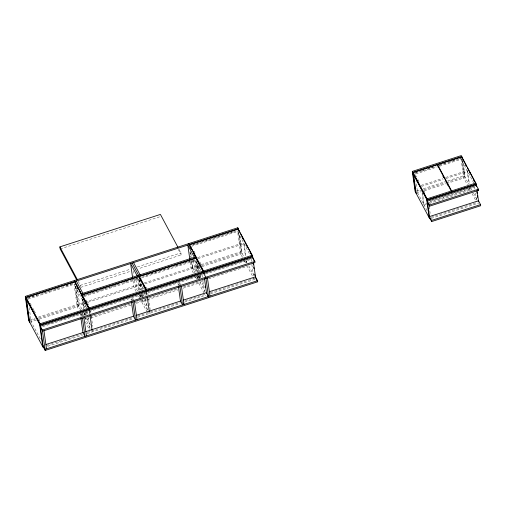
<?xml version="1.0" encoding="UTF-8"?>
<svg xmlns="http://www.w3.org/2000/svg" width="506" height="506" viewBox="0 0 506 506"><rect width="100%" height="100%" fill="white"/><g stroke="black" fill="none" stroke-linecap="round" stroke-linejoin="round"><path stroke-width="0.38" stroke-dasharray="2.53 1.9" d="M60.163 248.952L160.693 216.486M27.488 298.154L40.119 294.075M43.092 293.113L52.01 290.235M54.983 289.274L59.442 287.838M66.128 285.675L73.56 283.278M193.184 244.645L230.338 232.646M231.078 232.406L234.05 231.444M415.243 172.932L418.215 171.97M421.188 171.009L424.161 170.048M427.127 169.093L430.1 168.131M430.846 167.891L433.819 166.929M439.018 165.247L445.704 163.09M448.677 162.129L451.649 161.174M452.396 160.933L455.368 159.972M458.335 159.01L461.308 158.049M27.722 298.211L73.44 283.442M191.938 245.176L236.157 230.894M414.699 173.235L435.963 166.366M439.221 165.317L461.213 158.207M28.02 299.141L74.831 284.024M191.483 246.352L237.554 231.476L249.907 254.581M415.768 173.919L438.803 166.48M439.55 166.24L461.839 159.042M78.196 281.209L80.397 285.327L130.662 269.091M137.417 266.909L180.933 252.861L181.218 254.923L138.454 268.73M80.688 287.389L130.2 271.399M197.479 257.605L243.576 242.716L245.435 255.979M421.017 185.411L442.579 178.447M445.552 177.486L467.114 170.522L468.98 183.804M82.105 296.023L117.771 284.505M124.457 282.348L128.916 280.906M131.889 279.945L138.574 277.788M146.006 275.384L164.583 269.388M167.556 268.427L172.015 266.985M174.987 266.029L193.558 260.027M198.004 258.591L244.101 243.709M421.549 186.398L443.111 179.434M446.083 178.479L467.645 171.515L469.397 184.007M83.825 295.599L138.467 277.952M142.534 276.637L194.184 259.957M84.116 296.535L138.359 279.015L143.672 288.932M141.332 278.053L195.575 260.539L200.888 270.457M416.596 190.926L420.315 189.725M423.288 188.77L447.064 181.091M447.804 180.851L464.154 175.569L468.841 184.342M415.641 192.394L420.84 190.718M423.813 189.756L445.362 182.799M446.102 182.558L464.679 176.556L462.49 160.933M416.166 193.387L421.371 191.704M424.344 190.743L445.887 183.786M446.634 183.545L465.21 177.549L462.693 159.58M30.132 319.786L35.331 318.11M38.304 317.148L84.42 302.259M85.166 302.012L141.256 283.898M144.248 282.936L200.287 264.834M201.034 264.594L241.153 251.64L244.025 257.016M29.177 321.253L35.116 319.337M38.835 318.135L84.945 303.246M87.936 302.278L141.788 284.891M144.779 283.923L200.812 265.821M201.559 265.587L241.685 252.627L238.876 232.608M29.702 322.246L36.388 320.083M39.36 319.128L78.74 306.408L76.008 286.908M199.117 267.535L193.172 269.451L191.97 260.875M202.084 266.573L242.21 253.614L239.477 234.114M42.694 326.61L202.413 275.03M205.398 274.062L250.723 259.426M430.423 201.388L474.261 187.233M428.108 202.716L423.648 204.158L422.112 193.222M428.854 202.476L469.745 189.269M426.406 204.424L424.173 205.145L422.421 192.647M429.379 203.463L470.27 190.256L470.055 188.694M85.28 318.647L88.993 317.445M89.733 317.205L129.859 304.245M135.058 302.569L141.75 300.406M176.67 289.128L142.49 300.166L148.669 311.74M183.355 286.972L199.706 281.69L204.822 291.279M203.406 280.495L201.173 281.216L204.443 287.332M208.611 278.812L247.276 266.327L253.81 278.566M131.13 304.998L85.805 319.634L85.584 318.072M136.329 303.315L146.734 299.957M147.474 299.716L177.941 289.875M183.14 288.199L200.231 282.677L200.015 281.121M431.093 217.245L477.164 202.362M431.251 218.371L478.802 203.007M46.489 345.522L82.149 334.004M87.355 332.322L133.122 317.521M137.619 316.073L180.364 302.265M185.436 300.646L205.86 294.03M210.325 292.588L255.65 277.952M47.76 346.268L82.68 334.991M87.14 333.549L133.204 318.672M137.664 317.23L180.016 303.556M184.475 302.114L206.024 295.156M210.483 293.714L255.062 279.318M473.812 183.071L461.111 159.276L463.736 178.023L467.367 184.823M471.016 188.422L472.104 190.465M473.559 193.184L477.917 201.344M469.182 188.219L470.637 190.939M472.085 193.659L476.443 201.818M415.375 174.842L416.463 176.879M417.918 179.598L419.006 181.641M423.724 190.477L425.54 193.88M427.077 210.585L417.64 192.906L415.995 181.192M246.201 261.09L246.928 262.45M248.743 265.852L253.462 274.688M242.551 257.491L240.742 254.088L237.567 231.47M244.366 260.887L245.461 262.93M194.013 251.115L195.101 253.152M199.819 261.994L200.907 264.031M196.094 271.697L194.639 268.977L193.33 259.616M198.637 276.453L199.725 278.496M194.987 272.854L192.116 267.478L191.141 260.546M196.802 276.251L198.814 280.02M193.349 273.019L191.173 268.939L190.092 261.241M195.525 277.098L197.34 280.495M198.763 283.151L204.411 293.739M179.099 249.426L180.933 252.861M178.289 249.426L181.218 254.923M181.097 285.669L179.39 282.462L179.706 284.726M179.63 286.143L177.916 282.936L178.238 285.201M146.266 287.326L146.974 288.648M139.08 290.545L136.898 286.466L135.823 278.768M143.071 298.021L141.256 294.625L141.642 296.87M147.316 305.972L144.488 300.678L144.273 299.122M137.607 291.02L135.431 286.94L134.349 279.242M139.782 295.099L140.877 297.136M149.023 312.404L149.555 313.391M136.133 291.494L133.957 287.414L132.876 279.717M138.676 296.257L140.13 298.976M147.202 312.221L141.547 301.633L141.326 300.071M134.103 300.842L132.395 297.642L132.711 299.906M132.635 301.317L130.921 298.116L131.237 300.381M85.868 299.843L86.931 301.829M87.285 302.493L89.05 305.801M86.804 308.059L74.097 284.258L77.273 306.883L78.721 309.602M81.864 309.021L79.689 304.941L77.418 288.774M84.04 313.1L85.856 316.503M87.279 319.159L90.454 325.111M80.758 310.178L77.69 304.429L74.989 285.182M82.573 313.575L90.751 328.9M91.814 330.88L92.339 331.873M82.908 315.877L81.883 313.954L82.2 316.218M81.264 314.359L82.351 316.402M85.255 321.841L89.979 330.677M81.434 316.351L80.41 314.428L80.726 316.693M30.183 303.227L31.271 305.27M32.719 307.99L33.807 310.026M34.174 310.709L35.622 313.423M38.532 318.862L40.347 322.265M40.246 338.767L31.176 321.772L28.987 306.168M474.615 186.872L474.944 189.219M475.495 193.121L476.475 200.155M461.997 160.187L464.154 175.569M429.177 206.448L430.378 215.044M251.071 259.066L251.4 261.406M251.836 264.524L253.481 276.225M244.208 244.487L245.853 256.188M246.511 260.868L246.726 262.424M246.087 260.66L246.416 263M238.452 232.387L241.153 251.64M202.033 274.903L202.362 277.244M202.906 281.14L204.437 292.063M199.098 266.396L199.756 271.077M200.408 275.757L200.629 277.313M198.681 266.188L199.446 271.646M199.99 275.549L200.319 277.889M197.606 263.955L198.592 270.976M199.25 275.656L199.573 277.996M196.973 262.19L198.301 271.678M198.94 276.232L199.275 278.61M196.48 261.45L197.991 272.228M198.529 276.08L198.852 278.389M195.588 260.533L197.232 272.234M197.776 276.131L198.105 278.471M194.683 259.616L196.41 271.937M197.055 276.554L197.384 278.869M190.876 253.07L191.527 257.75M190.269 251.52L191.129 257.68M191.546 260.666L192.641 268.465M189.952 252.077L190.711 257.465M147.872 293.208L148.087 294.77M148.637 298.666L150.168 309.59M146.601 292.335L147.037 295.453M146.291 292.904L146.62 295.245M144.817 293.379L145.146 295.719M145.583 298.837L147.227 310.539M142.521 286.643L142.958 289.761M143.615 294.441L143.831 295.997M141.383 284.075L142.135 289.464M142.787 294.081L143.109 296.396M139.953 279.312L141.376 289.457M142.142 294.916L142.363 296.478M142.8 299.596L143.021 301.152M139.65 279.888L141.085 290.159M141.724 294.707L141.952 296.32M139.264 279.926L140.668 289.938M138.378 279.008L139.909 289.932M140.56 294.612L140.889 296.952M137.468 278.091L139.194 290.412M139.846 295.036L140.168 297.345M133.16 270.773L133.812 275.39M90.549 310.905L90.878 313.246M91.314 316.364L92.737 326.509M89.385 310.81L89.821 313.929M89.189 312.164L89.404 313.72M87.608 311.854L87.936 314.194M88.373 317.319L90.011 329.02M85.198 304.34L85.742 308.236M86.292 312.139L86.621 314.479M84.059 301.778L84.926 307.939M85.571 312.563L85.894 314.871M83.073 300.134L84.274 308.711M84.932 313.391L85.147 314.953M82.541 299.141L83.876 308.635M84.508 313.182L84.736 314.795M80.397 285.327L80.593 286.7M82.048 298.407L83.452 308.413M84.104 313.037L84.426 315.346M75.514 286.168L78.215 305.415"/><path stroke-width="0.76" d="M76.653 279.837L60.163 248.952L59.872 246.89L160.408 214.417L177.998 247.364M26.002 298.635L40.126 325.086L43.301 347.711L28.646 320.266L25.3 296.396L237.807 227.77L238.661 231.065M413.01 173.647L427.134 200.104L429.765 218.845L415.116 191.407L412.308 171.407L461.352 155.57L462.092 158.1M25.3 296.396L25.825 297.383L238.339 228.756M412.308 171.407L412.839 172.401L461.877 156.563M26.065 297.566L74.78 281.836L88.79 308.065L88.942 309.191L40.233 324.922L26.223 298.692L26.065 297.566L40.075 323.802L40.233 324.922M189.693 245.897L189.535 244.777L238.25 229.041L252.254 255.277L252.412 256.403L203.697 272.133L193.381 252.804M413.079 172.584L427.083 198.814L451.276 191.002L451.434 192.122L427.241 199.94L413.238 173.703L413.079 172.584L437.273 164.766L451.763 192.021L475.956 184.203L475.798 183.083L461.788 156.847L437.595 164.665L437.753 165.785M195.828 256.833L81.403 293.784L81.618 295.327M74.338 280.558L81.928 294.777L196.36 257.82L196.682 260.128M88.904 308.401L82.326 296.08L82.168 294.954L139.055 276.586L146.487 290.608L203.374 272.241L203.216 271.115L146.329 289.483L139.384 276.478L196.271 258.104M40.075 323.802L88.79 308.065M89.113 307.964L146 289.59L146.158 290.716L89.271 309.084L89.113 307.964L82.168 294.954M189.535 244.777L203.545 271.007L252.254 255.277M437.595 164.665L451.605 190.895L475.798 183.083M40.126 325.086L252.633 256.46L252.962 258.8M427.134 200.104L476.178 184.266L476.507 186.606M254.847 261.425L252.791 257.579L40.284 326.212L42.34 330.057L254.847 261.425L255.005 262.551L42.498 331.183L40.442 327.338M478.385 189.231L476.336 185.386L427.292 201.224L429.347 205.069L478.385 189.231L478.543 190.357L429.505 206.195L427.45 202.349M45.983 344.491L83.477 332.379M85.723 331.658L133.717 316.155M135.962 315.428L180.958 300.899M183.204 300.172L206.448 292.664L208.504 296.51M209.421 291.709L255.492 276.826L257.541 280.672L257.699 281.798L45.192 350.43L43.143 346.585M480.542 204.601L478.493 200.762L429.449 216.6L431.504 220.439L480.542 204.601L480.7 205.727L431.662 221.565L429.607 217.725M257.541 280.672L45.034 349.304L42.985 345.459M462.054 157.809L466.576 166.278M467.297 167.638L476.178 184.266M465.267 164.184L466.001 165.57M469.321 171.781L470.055 173.16M473.376 179.371L474.109 180.756M475.216 182.824L475.956 184.203M477.86 189.073L478.543 190.357M442.959 176.246L443.692 177.625M447.013 183.842L447.747 185.221M238.509 230.002L239.041 230.995M240.129 233.032L252.108 255.467M239.509 232.241L238.25 229.041M242.089 237.074L243.569 239.831M246.144 244.664L247.624 247.428M250.204 252.26L251.678 255.018M253.291 259.35L253.974 260.628M255.65 277.952L257.699 281.798M188.77 243.607L196.36 257.82M190.06 246.593L191.534 249.35M189.997 246.833L190.724 248.193M196.17 258.389L203.595 272.298L203.81 273.854M198.624 263.341L199.351 264.708M202.64 270.868L203.374 272.241M203.754 273.417L205.803 277.263L208.662 297.636L207.637 295.713M194.361 257.307L187.827 245.068L189.876 259.698M183.298 303.145L183.982 304.429L181.445 286.307M133.552 262.595L140.086 274.834M132.079 263.069L139.144 276.295L139.359 277.838M139.321 277.547L145.854 289.786M139.947 279.078L140.674 280.444M143.963 286.605L144.697 287.977M137.145 275.783L130.611 263.544L132.553 277.408M59.872 246.89L77.469 279.837M76.336 281.07L82.876 293.309M75.046 282.797L78.114 288.546M79.202 290.583L88.639 308.262M77.152 287.104L77.886 288.483M81.207 294.694L81.94 296.073M85.261 302.291L85.995 303.67M477.05 190.509L478.651 201.888M475.646 183.273L475.975 185.62M476.854 191.869L477.076 193.431M477.398 195.771L477.62 197.334M461.788 156.847L461.946 157.973M451.605 190.895L451.763 192.021M429.347 205.069L429.505 206.195M431.504 220.439L431.662 221.565M427.083 198.814L427.241 199.94M426.609 199.111L429.24 217.858M413.541 174.64L416.166 193.387M412.839 172.401L415.641 192.394M253.512 262.696L255.587 277.516M253.202 263.272L253.417 264.828M253.746 267.168L253.968 268.73M254.733 274.189L254.948 275.751M237.807 227.77L238.13 230.078M207.435 277.914L209.977 296.035M203.545 271.007L203.697 272.133M204.437 278.319L206.549 293.353M205.145 286.124L205.366 287.686M179.972 286.782L182.514 304.903L180.459 301.057L178.447 286.712M146.329 289.483L146.487 290.608M146.379 290.773L146.601 292.335M147.259 297.009L149.333 311.835M139.384 276.478L139.542 277.604M139.055 276.586L139.213 277.712M134.444 301.487L136.987 319.609M132.977 301.962L135.513 320.083L133.464 316.237L131.452 301.892M89.17 309.248L89.385 310.81M90.043 315.491L92.117 330.31M81.928 294.777L82.149 296.314M83.933 317.8L86.475 335.921M82.465 318.274L85.002 336.395L82.952 332.55L80.941 318.204M43.965 330.703L46.508 348.83M42.34 330.057L45.192 350.43M39.601 324.099L42.77 346.718M26.533 299.622L29.702 322.246M25.825 297.383L29.177 321.253"/></g></svg>
